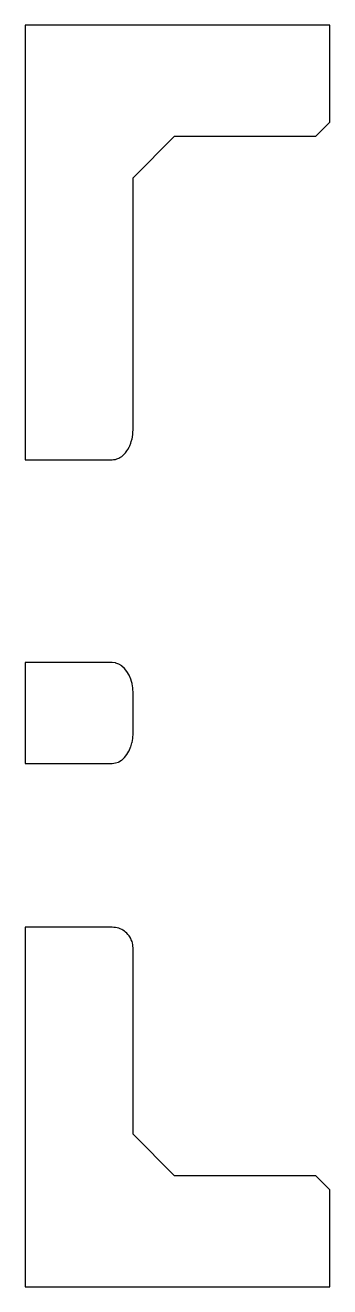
# Model space of a CAD drawing. Header units: metres. Extents: x 0 to 47.5, y 0 to 45.5.
# Drawn here: x 36.5 to 47.5, y 0 to 45.5 of the extents above.
import ezdxf

# ---------------------------------------------------------------- set-up
doc = ezdxf.new("R2010")
doc.units = ezdxf.units.M

msp = doc.modelspace()

# ---------------------------------------------------------------- linework, layer by layer
for p, q in [((47.5, 45.5), (36.5, 45.5)), ((36.5, 45.5), (36.5, 29.8277)), ((47.5, 42), (47.5, 45.5)), ((47, 41.5), (47.5, 42)), ((40.3959, 40), (41.8959, 41.5)), ((41.8959, 41.5), (47, 41.5)), ((40.3959, 30.9251), (40.3959, 40)), ((40.3142, 30.4269), (40.3307, 30.4854)), ((40.3307, 30.4854), (40.3592, 30.586)), ((40.3592, 30.586), (40.369, 30.6456)), ((40.369, 30.6456), (40.3867, 30.7534)), ((40.3867, 30.7534), (40.3899, 30.8125)), ((40.3899, 30.8125), (40.3959, 30.9251)), ((39.9864, 29.9473), (40.0868, 30.0373)), ((40.0868, 30.0373), (40.1223, 30.0817)), ((40.1223, 30.0817), (40.1762, 30.1491)), ((40.1762, 30.1491), (40.2059, 30.2)), ((40.2059, 30.2), (40.2527, 30.2801)), ((40.2527, 30.2801), (40.276, 30.3357)), ((40.276, 30.3357), (40.3142, 30.4269)), ((36.5, 29.8277), (39.6459, 29.8277)), ((39.6459, 29.8277), (39.6946, 29.8333)), ((39.6946, 29.8333), (39.7632, 29.8412)), ((39.7632, 29.8412), (39.8106, 29.8579)), ((39.8106, 29.8579), (39.8777, 29.8814)), ((39.8777, 29.8814), (39.9222, 29.9084)), ((39.9222, 29.9084), (39.9864, 29.9473)), ((39.6459, 22.5119), (36.5, 22.5119)), ((36.5, 22.5119), (36.5, 18.8777)), ((39.7632, 22.4984), (39.6459, 22.5119)), ((39.7688, 22.4964), (39.7632, 22.4984)), ((39.8777, 22.4582), (39.7688, 22.4964)), ((39.8827, 22.4551), (39.8777, 22.4582)), ((39.9864, 22.3923), (39.8827, 22.4551)), ((39.9905, 22.3886), (39.9864, 22.3923)), ((40.0868, 22.3023), (39.9905, 22.3886)), ((40.1762, 22.1905), (40.0868, 22.3023)), ((40.2527, 22.0595), (40.1762, 22.1905)), ((40.2537, 22.057), (40.2527, 22.0595)), ((40.3142, 21.9127), (40.2537, 22.057)), ((40.3145, 21.9117), (40.3142, 21.9127)), ((40.339, 21.8251), (40.3145, 21.9117)), ((40.3592, 21.7594), (40.339, 21.8251)), ((40.3625, 21.7411), (40.3592, 21.7594)), ((40.3867, 21.6056), (40.3625, 21.7411)), ((40.3902, 21.5454), (40.3867, 21.6056)), ((40.3959, 21.4479), (40.3902, 21.5454)), ((40.3959, 19.9751), (40.3959, 21.4479)), ((40.3142, 19.4769), (40.3527, 19.613)), ((40.3527, 19.613), (40.3592, 19.636)), ((40.3592, 19.636), (40.3825, 19.7782)), ((40.3825, 19.7782), (40.3867, 19.8034)), ((40.3867, 19.8034), (40.3945, 19.9482)), ((40.3945, 19.9482), (40.3959, 19.9751)), ((40.0868, 19.0873), (40.1762, 19.1991)), ((40.1762, 19.1991), (40.2425, 19.3126)), ((40.2425, 19.3126), (40.2527, 19.3301)), ((40.2527, 19.3301), (40.3056, 19.4565)), ((40.3056, 19.4565), (40.3142, 19.4769)), ((36.5, 18.8777), (39.6459, 18.8777)), ((39.6459, 18.8777), (39.7632, 18.8912)), ((39.7632, 18.8912), (39.864, 18.9266)), ((39.864, 18.9266), (39.8777, 18.9314)), ((39.8777, 18.9314), (39.9732, 18.9893)), ((39.9732, 18.9893), (39.9864, 18.9973)), ((39.9864, 18.9973), (40.0868, 19.0873)), ((39.6459, 12.9679), (36.5, 12.9679)), ((36.5, 12.9679), (36.5, 0)), ((39.7012, 12.9635), (39.6459, 12.9679)), ((39.7632, 12.9586), (39.7012, 12.9635)), ((39.8165, 12.9458), (39.7632, 12.9586)), ((39.8777, 12.9311), (39.8165, 12.9458)), ((39.9273, 12.9105), (39.8777, 12.9311)), ((39.9864, 12.8861), (39.9273, 12.9105)), ((40.0311, 12.8587), (39.9864, 12.8861)), ((40.0868, 12.8245), (40.0311, 12.8587)), ((40.1254, 12.7915), (40.0868, 12.8245)), ((40.1762, 12.748), (40.1254, 12.7915)), ((40.2081, 12.7108), (40.1762, 12.748)), ((40.2527, 12.6585), (40.2081, 12.7108)), ((40.2773, 12.6183), (40.2527, 12.6585)), ((40.3142, 12.5581), (40.2773, 12.6183)), ((40.3315, 12.5163), (40.3142, 12.5581)), ((40.3592, 12.4492), (40.3315, 12.5163)), ((40.3693, 12.4071), (40.3592, 12.4492)), ((40.3867, 12.3347), (40.3693, 12.4071)), ((40.3899, 12.2933), (40.3867, 12.3347)), ((40.3959, 12.2173), (40.3899, 12.2933)), ((40.3959, 5.5), (40.3959, 12.2173)), ((41.8959, 4), (40.3959, 5.5)), ((47, 4), (41.8959, 4)), ((47.5, 3.5), (47, 4)), ((47.5, 0), (47.5, 3.5)), ((36.5, 0), (47.5, 0))]:
    msp.add_line(p, q)

doc.saveas('drawing.dxf')
